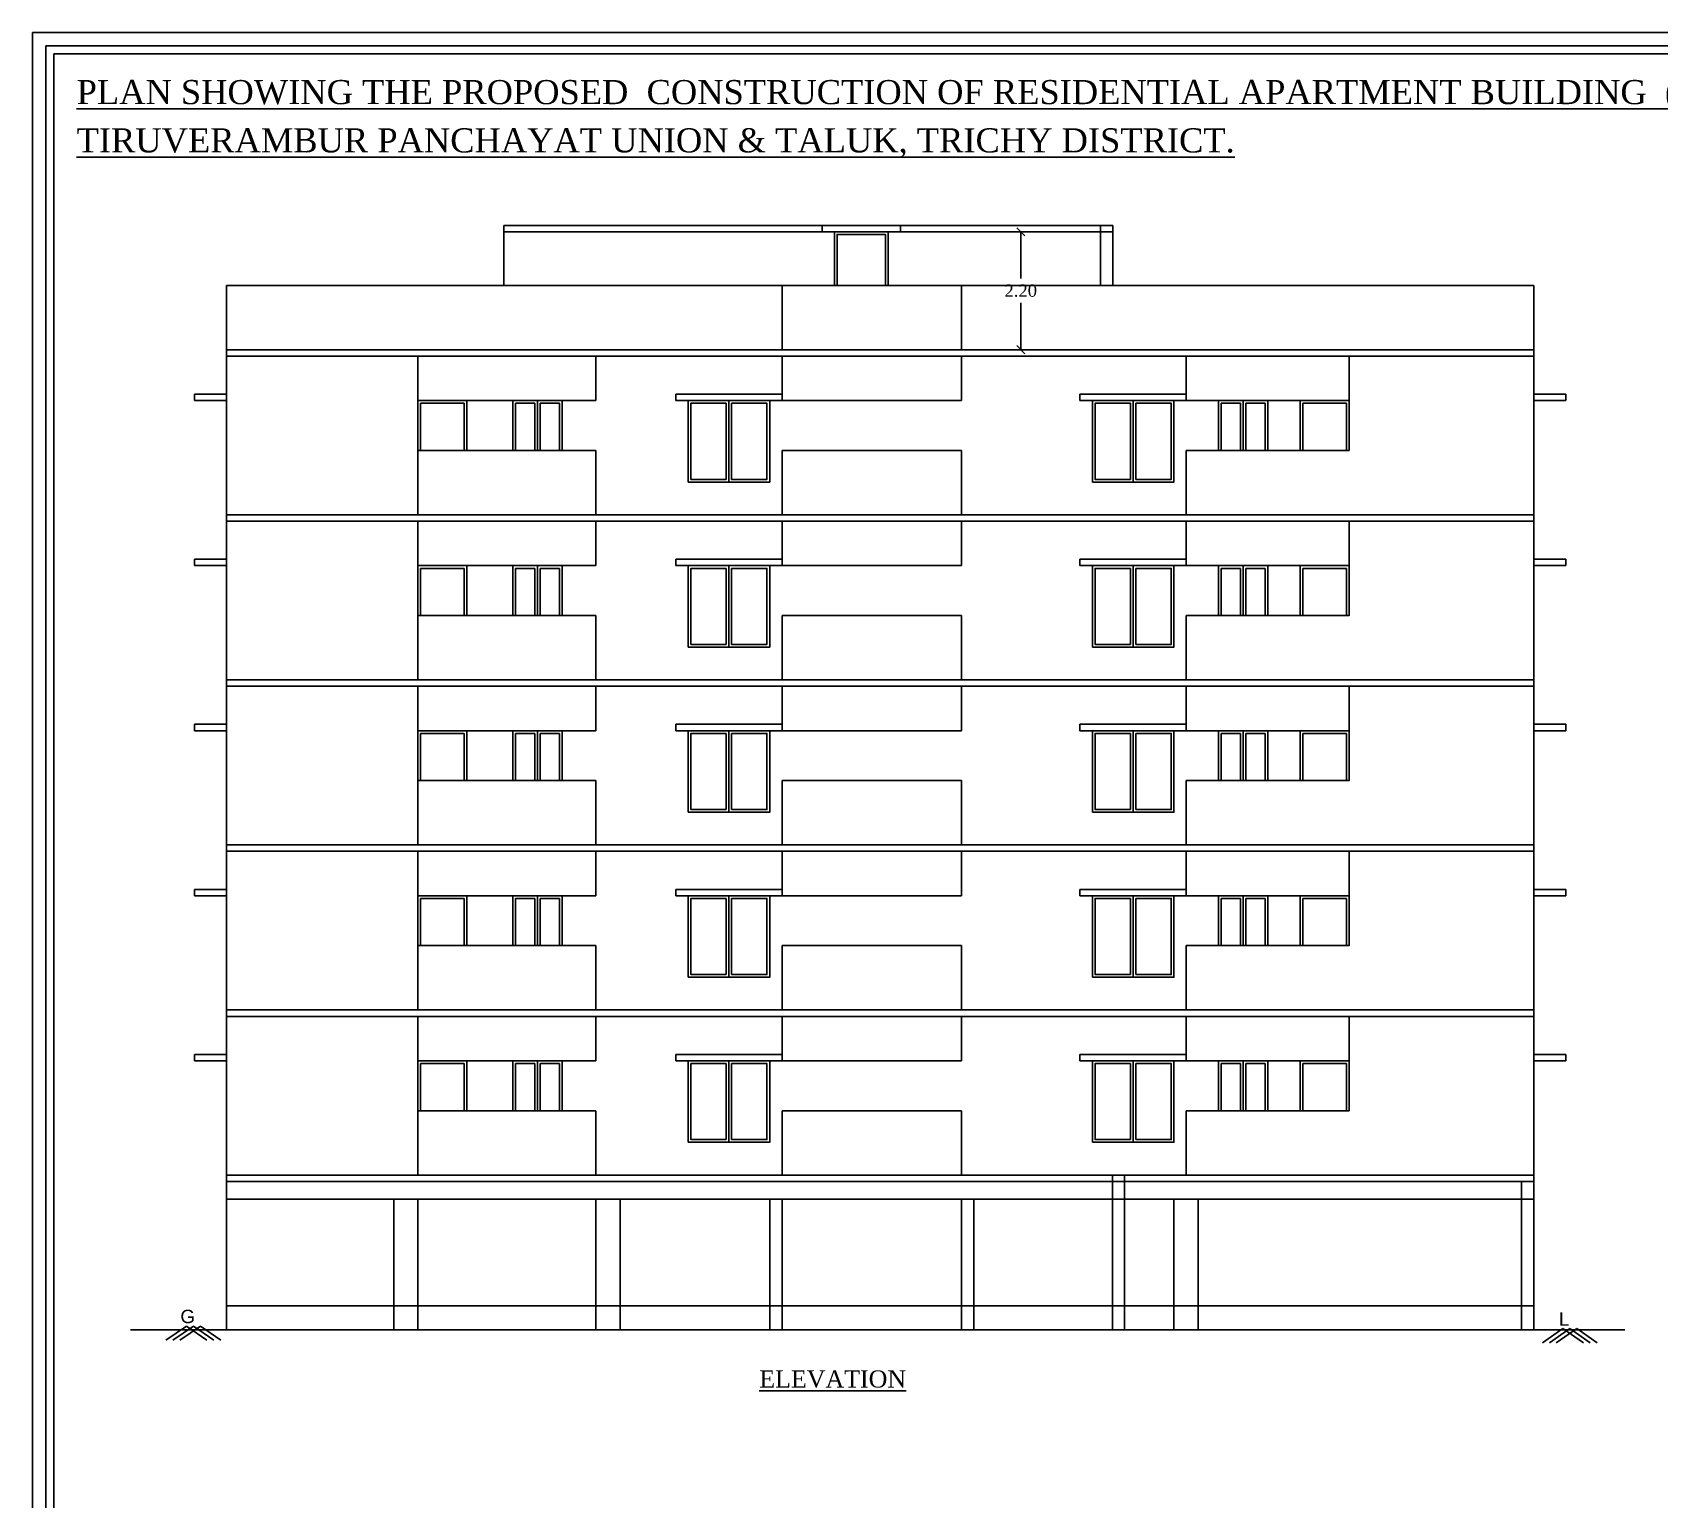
# Model space of a CAD drawing. Header units: metres. Extents: x 9178 to 9474, y -3543 to -3474.
# Drawn here: x 9221.85 to 9252.19, y -3501.74 to -3474.37 of the extents above; entities that cross this region are included whole.
import ezdxf
from ezdxf.enums import TextEntityAlignment as Align

# ---------------------------------------------------------------- set-up
doc = ezdxf.new("R2010")
doc.units = ezdxf.units.M
doc.header["$MEASUREMENT"] = 0
doc.layers.add('BLK_1_STAIR_HEADROOM', color=55, linetype='Continuous')
doc.layers.add('FLOOR-STILT', color=7, linetype='Continuous')
doc.styles.add('Isa-', font='times.ttf')
doc.styles.get("Standard").update_dxf_attribs({"font": 'arial.ttf'})
doc.styles.add('STYLE2', font='times.ttf')
doc.dimstyles.new('ISO-25', dxfattribs={"dimscale": 0, "dimtxt": 0.23, "dimasz": 0.15, "dimexe": 1.25, "dimexo": 0.625, "dimgap": 0.11, "dimtad": 0, "dimtih": 1, "dimtoh": 1, "dimzin": 1, "dimdsep": 46, "dimtxsty": 'STYLE2', "dimblk": 'OBLIQUE', "dimcen": 0, "dimse1": 1, "dimse2": 1, "dimclrd": 1, "dimclrt": 3, "dimadec": 0, "dimazin": 2, "dimtfac": 1, "dimtix": 1, "dimtofl": 0, "dimtmove": 0, "dimatfit": 3, "dimfxl": 0, "dimtolj": 1, "dimarcsym": 0})

# ---------------------------------------------------------------- blocks, each defined once
blk = doc.blocks.new('_Oblique')
at = {"color": 0, "linetype": 'ByBlock', "lineweight": -2}
blk.add_line((-0.5, -0.5), (0.5, 0.5), dxfattribs=at)
blk = doc.blocks.new('*D429')
at = {"layer": 'BLK_1_STAIR_HEADROOM', "color": 1, "lineweight": -2}
for p, q in [((9240.277, -3478.085), (9240.277, -3478.958)), ((9240.277, -3480.285), (9240.277, -3479.413))]:
    blk.add_line(p, q, dxfattribs=at)
at = {"layer": 'Defpoints', "color": 0}
for p in [(9240.18, -3478.085), (9240.277, -3478.085), (9240.18, -3480.285)]:
    blk.add_point(p, dxfattribs=at)
at = {"layer": 'BLK_1_STAIR_HEADROOM', "color": 1, "lineweight": -2, "xscale": 0.15, "yscale": 0.15, "zscale": 0.15}
for p, rotation in [((9240.277, -3478.085), 90), ((9240.277, -3480.285), 270)]:
    blk.add_blockref('_Oblique', p, dxfattribs=dict(at, rotation=rotation))
at = {"layer": 'BLK_1_STAIR_HEADROOM', "color": 3, "insert": (9240.277, -3479.185), "char_height": 0.23, "attachment_point": 5, "style": 'STYLE2'}
blk.add_mtext('\\A1;2.20', dxfattribs=at)

msp = doc.modelspace()

# ---------------------------------------------------------------- linework, layer by layer
at = {"color": 92}
for p, q in [((9230.63491, -3477.96534), (9241.99458, -3477.96534)), ((9230.63491, -3477.96534), (9230.63491, -3479.08534)), ((9230.63491, -3477.96534), (9230.63491, -3479.08534)), ((9230.63491, -3478.08534), (9241.99458, -3478.08534)), ((9241.76458, -3477.96534), (9241.76458, -3479.08534)), ((9241.99458, -3477.96534), (9241.99458, -3479.08534)), ((9225.46458, -3479.08534), (9249.84458, -3479.08534)), ((9225.46458, -3498.57534), (9225.46458, -3479.08534)), ((9249.84458, -3498.57534), (9249.84458, -3479.08534)), ((9225.46458, -3480.28534), (9249.84458, -3480.28534)), ((9225.46458, -3480.40534), (9249.84458, -3480.40534)), ((9225.46458, -3481.23534), (9225.46458, -3480.40534)), ((9229.03458, -3481.23534), (9229.03458, -3480.40534)), ((9229.03458, -3480.40534), (9229.03458, -3481.23534)), ((9232.35458, -3481.23534), (9232.35458, -3480.40534)), ((9235.82458, -3481.23534), (9235.82458, -3480.40534)), ((9239.17458, -3481.23534), (9239.17458, -3480.40534)), ((9243.36458, -3481.23534), (9243.36458, -3480.40534)), ((9246.39958, -3480.40534), (9246.39958, -3481.23534)), ((9224.86458, -3481.23534), (9224.86458, -3481.11534)), ((9224.86458, -3481.11534), (9225.46458, -3481.11534)), ((9233.84458, -3481.11534), (9233.84458, -3481.23534)), ((9233.84458, -3481.11534), (9235.82458, -3481.11534)), ((9235.82458, -3481.11534), (9235.82458, -3481.23534)), ((9241.38176, -3481.11534), (9241.38176, -3481.23534)), ((9241.38176, -3481.11534), (9243.36458, -3481.11534)), ((9243.36458, -3481.11534), (9243.36458, -3481.23534)), ((9250.44458, -3481.11534), (9249.84458, -3481.11534)), ((9250.44458, -3481.23534), (9250.44458, -3481.11534)), ((9225.46458, -3481.23534), (9224.86458, -3481.23534)), ((9229.03458, -3481.23534), (9229.03458, -3482.16534)), ((9229.03458, -3481.23534), (9232.35458, -3481.23534)), ((9229.08458, -3481.28534), (9229.89458, -3481.28534)), ((9229.08458, -3482.16534), (9229.08458, -3481.28534)), ((9229.08458, -3481.28534), (9229.46458, -3481.28534)), ((9229.89458, -3481.28534), (9229.89458, -3482.16534)), ((9229.94458, -3481.23534), (9229.94458, -3482.16534)), ((9230.85458, -3482.16534), (9230.85458, -3481.28534)), ((9230.85458, -3481.28534), (9231.21458, -3481.28534)), ((9231.21458, -3481.28534), (9231.21458, -3482.16534)), ((9231.26458, -3481.23534), (9231.26458, -3482.16534)), ((9231.31458, -3481.28534), (9231.67458, -3481.28534)), ((9231.31458, -3481.28534), (9231.31458, -3482.16534)), ((9231.67458, -3481.28534), (9231.67458, -3482.16534)), ((9233.84458, -3481.23534), (9235.82458, -3481.23534)), ((9234.78458, -3481.28534), (9234.78458, -3482.70534)), ((9234.83458, -3481.23534), (9234.83458, -3482.75534)), ((9234.88458, -3481.28534), (9234.88458, -3482.70534)), ((9239.17458, -3481.23534), (9235.82458, -3481.23534)), ((9241.38176, -3481.23534), (9243.36458, -3481.23534)), ((9242.32458, -3481.28534), (9242.32458, -3482.70534)), ((9242.37458, -3481.23534), (9242.37458, -3482.75534)), ((9242.42458, -3481.28534), (9242.42458, -3482.70534)), ((9246.39958, -3481.23534), (9243.36458, -3481.23534)), ((9246.39958, -3481.23534), (9243.36458, -3481.23534)), ((9244.01708, -3482.16534), (9244.01708, -3481.28534)), ((9244.01708, -3481.28534), (9244.37708, -3481.28534)), ((9244.37708, -3481.28534), (9244.37708, -3482.16534)), ((9244.42708, -3481.23534), (9244.42708, -3482.16534)), ((9244.47708, -3481.28534), (9244.83708, -3481.28534)), ((9244.47708, -3481.28534), (9244.47708, -3482.16534)), ((9244.83708, -3481.28534), (9244.83708, -3482.16534)), ((9245.53958, -3481.28534), (9246.34958, -3481.28534)), ((9245.53958, -3482.16534), (9245.53958, -3481.28534)), ((9246.34958, -3481.28534), (9246.34958, -3482.16534)), ((9249.84458, -3481.23534), (9250.44458, -3481.23534)), ((9225.46458, -3482.16534), (9225.46458, -3483.36534)), ((9229.03458, -3482.16534), (9232.35458, -3482.16534)), ((9229.03458, -3482.16534), (9229.03458, -3483.36534)), ((9232.35458, -3482.16534), (9232.35458, -3483.36534)), ((9235.82458, -3482.16534), (9239.17458, -3482.16534)), ((9235.82458, -3482.16534), (9235.82458, -3483.36534)), ((9239.17458, -3482.16534), (9239.17458, -3483.36534)), ((9243.36458, -3482.16534), (9246.39958, -3482.16534)), ((9243.36458, -3482.16534), (9243.36458, -3483.36534)), ((9225.46458, -3483.36534), (9249.84458, -3483.36534)), ((9225.46458, -3483.48534), (9249.84458, -3483.48534)), ((9225.46458, -3484.31534), (9225.46458, -3483.48534)), ((9229.03458, -3484.31534), (9229.03458, -3483.48534)), ((9229.03458, -3483.48534), (9229.03458, -3484.31534)), ((9232.35458, -3484.31534), (9232.35458, -3483.48534)), ((9235.82458, -3484.31534), (9235.82458, -3483.48534)), ((9239.17458, -3484.31534), (9239.17458, -3483.48534)), ((9243.36458, -3484.31534), (9243.36458, -3483.48534)), ((9246.39958, -3483.48534), (9246.39958, -3484.31534)), ((9249.84458, -3484.31534), (9249.84458, -3483.48534)), ((9224.86458, -3484.31534), (9224.86458, -3484.19534)), ((9224.86458, -3484.19534), (9225.46458, -3484.19534)), ((9233.84458, -3484.19534), (9233.84458, -3484.31534)), ((9233.84458, -3484.19534), (9235.82458, -3484.19534)), ((9235.82458, -3484.19534), (9235.82458, -3484.31534)), ((9241.38176, -3484.19534), (9241.38176, -3484.31534)), ((9241.38176, -3484.19534), (9243.36458, -3484.19534)), ((9243.36458, -3484.19534), (9243.36458, -3484.31534)), ((9250.44458, -3484.19534), (9249.84458, -3484.19534)), ((9250.44458, -3484.31534), (9250.44458, -3484.19534)), ((9225.46458, -3484.31534), (9224.86458, -3484.31534)), ((9229.03458, -3484.31534), (9229.03458, -3485.24534)), ((9229.03458, -3484.31534), (9232.35458, -3484.31534)), ((9229.08458, -3484.36534), (9229.89458, -3484.36534)), ((9229.08458, -3485.24534), (9229.08458, -3484.36534)), ((9229.08458, -3484.36534), (9229.46458, -3484.36534)), ((9229.89458, -3484.36534), (9229.89458, -3485.24534)), ((9229.94458, -3484.31534), (9229.94458, -3485.24534)), ((9230.85458, -3485.24534), (9230.85458, -3484.36534)), ((9230.85458, -3484.36534), (9231.21458, -3484.36534)), ((9231.21458, -3484.36534), (9231.21458, -3485.24534)), ((9231.26458, -3484.31534), (9231.26458, -3485.24534)), ((9231.31458, -3484.36534), (9231.67458, -3484.36534)), ((9231.31458, -3484.36534), (9231.31458, -3485.24534)), ((9231.67458, -3484.36534), (9231.67458, -3485.24534)), ((9233.84458, -3484.31534), (9235.82458, -3484.31534)), ((9234.78458, -3484.36534), (9234.78458, -3485.78534)), ((9234.83458, -3484.31534), (9234.83458, -3485.83534)), ((9234.88458, -3484.36534), (9234.88458, -3485.78534)), ((9239.17458, -3484.31534), (9235.82458, -3484.31534)), ((9241.38176, -3484.31534), (9243.36458, -3484.31534)), ((9242.32458, -3484.36534), (9242.32458, -3485.78534)), ((9242.37458, -3484.31534), (9242.37458, -3485.83534)), ((9242.42458, -3484.36534), (9242.42458, -3485.78534)), ((9246.39958, -3484.31534), (9243.36458, -3484.31534)), ((9246.39958, -3484.31534), (9243.36458, -3484.31534)), ((9244.01708, -3485.24534), (9244.01708, -3484.36534)), ((9244.01708, -3484.36534), (9244.37708, -3484.36534)), ((9244.37708, -3484.36534), (9244.37708, -3485.24534)), ((9244.42708, -3484.31534), (9244.42708, -3485.24534)), ((9244.47708, -3484.36534), (9244.83708, -3484.36534)), ((9244.47708, -3484.36534), (9244.47708, -3485.24534)), ((9244.83708, -3484.36534), (9244.83708, -3485.24534)), ((9245.53958, -3484.36534), (9246.34958, -3484.36534)), ((9245.53958, -3485.24534), (9245.53958, -3484.36534)), ((9246.34958, -3484.36534), (9246.34958, -3485.24534)), ((9249.84458, -3484.31534), (9250.44458, -3484.31534)), ((9225.46458, -3485.24534), (9225.46458, -3486.44534)), ((9229.03458, -3485.24534), (9232.35458, -3485.24534)), ((9229.03458, -3485.24534), (9229.03458, -3486.44534)), ((9232.35458, -3485.24534), (9232.35458, -3486.44534)), ((9235.82458, -3485.24534), (9239.17458, -3485.24534)), ((9235.82458, -3485.24534), (9235.82458, -3486.44534)), ((9239.17458, -3485.24534), (9239.17458, -3486.44534)), ((9243.36458, -3485.24534), (9246.39958, -3485.24534)), ((9243.36458, -3485.24534), (9243.36458, -3486.44534)), ((9249.84458, -3485.24534), (9249.84458, -3486.44534)), ((9225.46458, -3486.44534), (9249.84458, -3486.44534)), ((9225.46458, -3486.56534), (9249.84458, -3486.56534)), ((9225.46458, -3487.39534), (9225.46458, -3486.56534)), ((9229.03458, -3487.39534), (9229.03458, -3486.56534)), ((9229.03458, -3486.56534), (9229.03458, -3487.39534)), ((9232.35458, -3487.39534), (9232.35458, -3486.56534)), ((9235.82458, -3487.39534), (9235.82458, -3486.56534)), ((9239.17458, -3487.39534), (9239.17458, -3486.56534)), ((9243.36458, -3487.39534), (9243.36458, -3486.56534)), ((9246.39958, -3486.56534), (9246.39958, -3487.39534)), ((9249.84458, -3487.39534), (9249.84458, -3486.56534)), ((9224.86458, -3487.39534), (9224.86458, -3487.27534)), ((9224.86458, -3487.27534), (9225.46458, -3487.27534)), ((9233.84458, -3487.27534), (9233.84458, -3487.39534)), ((9233.84458, -3487.27534), (9235.82458, -3487.27534)), ((9235.82458, -3487.27534), (9235.82458, -3487.39534)), ((9241.38176, -3487.27534), (9241.38176, -3487.39534)), ((9241.38176, -3487.27534), (9243.36458, -3487.27534)), ((9243.36458, -3487.27534), (9243.36458, -3487.39534)), ((9250.44458, -3487.27534), (9249.84458, -3487.27534)), ((9250.44458, -3487.39534), (9250.44458, -3487.27534)), ((9225.46458, -3487.39534), (9224.86458, -3487.39534)), ((9229.03458, -3487.39534), (9229.03458, -3488.32534)), ((9229.03458, -3487.39534), (9232.35458, -3487.39534)), ((9229.08458, -3487.44534), (9229.89458, -3487.44534)), ((9229.08458, -3488.32534), (9229.08458, -3487.44534)), ((9229.08458, -3487.44534), (9229.46458, -3487.44534)), ((9229.89458, -3487.44534), (9229.89458, -3488.32534)), ((9229.94458, -3487.39534), (9229.94458, -3488.32534)), ((9230.85458, -3488.32534), (9230.85458, -3487.44534)), ((9230.85458, -3487.44534), (9231.21458, -3487.44534)), ((9231.21458, -3487.44534), (9231.21458, -3488.32534)), ((9231.26458, -3487.39534), (9231.26458, -3488.32534)), ((9231.31458, -3487.44534), (9231.67458, -3487.44534)), ((9231.31458, -3487.44534), (9231.31458, -3488.32534)), ((9231.67458, -3487.44534), (9231.67458, -3488.32534)), ((9233.84458, -3487.39534), (9235.82458, -3487.39534)), ((9234.78458, -3487.44534), (9234.78458, -3488.86534)), ((9234.83458, -3487.39534), (9234.83458, -3488.91534)), ((9234.88458, -3487.44534), (9234.88458, -3488.86534)), ((9239.17458, -3487.39534), (9235.82458, -3487.39534)), ((9241.38176, -3487.39534), (9243.36458, -3487.39534)), ((9242.32458, -3487.44534), (9242.32458, -3488.86534)), ((9242.37458, -3487.39534), (9242.37458, -3488.91534)), ((9242.42458, -3487.44534), (9242.42458, -3488.86534)), ((9246.39958, -3487.39534), (9243.36458, -3487.39534)), ((9246.39958, -3487.39534), (9243.36458, -3487.39534)), ((9244.01708, -3488.32534), (9244.01708, -3487.44534)), ((9244.01708, -3487.44534), (9244.37708, -3487.44534)), ((9244.37708, -3487.44534), (9244.37708, -3488.32534)), ((9244.42708, -3487.39534), (9244.42708, -3488.32534)), ((9244.47708, -3487.44534), (9244.83708, -3487.44534)), ((9244.47708, -3487.44534), (9244.47708, -3488.32534)), ((9244.83708, -3487.44534), (9244.83708, -3488.32534)), ((9245.53958, -3487.44534), (9246.34958, -3487.44534)), ((9245.53958, -3488.32534), (9245.53958, -3487.44534)), ((9246.34958, -3487.44534), (9246.34958, -3488.32534)), ((9249.84458, -3487.39534), (9250.44458, -3487.39534)), ((9225.46458, -3488.32534), (9225.46458, -3489.52534)), ((9229.03458, -3488.32534), (9232.35458, -3488.32534)), ((9229.03458, -3488.32534), (9229.03458, -3489.52534)), ((9232.35458, -3488.32534), (9232.35458, -3489.52534)), ((9235.82458, -3488.32534), (9239.17458, -3488.32534)), ((9235.82458, -3488.32534), (9235.82458, -3489.52534)), ((9239.17458, -3488.32534), (9239.17458, -3489.52534)), ((9243.36458, -3488.32534), (9246.39958, -3488.32534)), ((9243.36458, -3488.32534), (9243.36458, -3489.52534)), ((9249.84458, -3488.32534), (9249.84458, -3489.52534)), ((9225.46458, -3489.52534), (9249.84458, -3489.52534)), ((9225.46458, -3489.64534), (9249.84458, -3489.64534)), ((9225.46458, -3490.47534), (9225.46458, -3489.64534)), ((9229.03458, -3490.47534), (9229.03458, -3489.64534)), ((9229.03458, -3489.64534), (9229.03458, -3490.47534)), ((9232.35458, -3490.47534), (9232.35458, -3489.64534)), ((9235.82458, -3490.47534), (9235.82458, -3489.64534)), ((9239.17458, -3490.47534), (9239.17458, -3489.64534)), ((9243.36458, -3490.47534), (9243.36458, -3489.64534)), ((9246.39958, -3489.64534), (9246.39958, -3490.47534)), ((9249.84458, -3490.47534), (9249.84458, -3489.64534)), ((9224.86458, -3490.47534), (9224.86458, -3490.35534)), ((9224.86458, -3490.35534), (9225.46458, -3490.35534)), ((9225.46458, -3490.47534), (9224.86458, -3490.47534)), ((9229.03458, -3490.47534), (9229.03458, -3491.40534)), ((9229.03458, -3490.47534), (9232.35458, -3490.47534)), ((9229.08458, -3490.52534), (9229.89458, -3490.52534)), ((9229.08458, -3491.40534), (9229.08458, -3490.52534)), ((9229.08458, -3490.52534), (9229.46458, -3490.52534)), ((9229.89458, -3490.52534), (9229.89458, -3491.40534)), ((9229.94458, -3490.47534), (9229.94458, -3491.40534)), ((9230.85458, -3491.40534), (9230.85458, -3490.52534)), ((9230.85458, -3490.52534), (9231.21458, -3490.52534)), ((9231.21458, -3490.52534), (9231.21458, -3491.40534)), ((9231.26458, -3490.47534), (9231.26458, -3491.40534)), ((9231.31458, -3490.52534), (9231.67458, -3490.52534)), ((9231.31458, -3490.52534), (9231.31458, -3491.40534)), ((9231.67458, -3490.52534), (9231.67458, -3491.40534)), ((9233.84458, -3490.35534), (9233.84458, -3490.47534)), ((9233.84458, -3490.35534), (9235.82458, -3490.35534)), ((9233.84458, -3490.47534), (9235.82458, -3490.47534)), ((9234.78458, -3490.52534), (9234.78458, -3491.94534)), ((9234.83458, -3490.47534), (9234.83458, -3491.99534)), ((9234.88458, -3490.52534), (9234.88458, -3491.94534)), ((9235.82458, -3490.35534), (9235.82458, -3490.47534)), ((9239.17458, -3490.47534), (9235.82458, -3490.47534)), ((9241.38176, -3490.35534), (9241.38176, -3490.47534)), ((9241.38176, -3490.35534), (9243.36458, -3490.35534)), ((9241.38176, -3490.47534), (9243.36458, -3490.47534)), ((9242.32458, -3490.52534), (9242.32458, -3491.94534)), ((9242.37458, -3490.47534), (9242.37458, -3491.99534)), ((9242.42458, -3490.52534), (9242.42458, -3491.94534)), ((9243.36458, -3490.35534), (9243.36458, -3490.47534)), ((9246.39958, -3490.47534), (9243.36458, -3490.47534)), ((9246.39958, -3490.47534), (9243.36458, -3490.47534)), ((9244.01708, -3491.40534), (9244.01708, -3490.52534)), ((9244.01708, -3490.52534), (9244.37708, -3490.52534)), ((9244.37708, -3490.52534), (9244.37708, -3491.40534)), ((9244.42708, -3490.47534), (9244.42708, -3491.40534)), ((9244.47708, -3490.52534), (9244.83708, -3490.52534)), ((9244.47708, -3490.52534), (9244.47708, -3491.40534)), ((9244.83708, -3490.52534), (9244.83708, -3491.40534)), ((9245.53958, -3490.52534), (9246.34958, -3490.52534)), ((9245.53958, -3491.40534), (9245.53958, -3490.52534)), ((9246.34958, -3490.52534), (9246.34958, -3491.40534)), ((9250.44458, -3490.35534), (9249.84458, -3490.35534)), ((9249.84458, -3490.47534), (9250.44458, -3490.47534)), ((9250.44458, -3490.47534), (9250.44458, -3490.35534)), ((9225.46458, -3491.40534), (9225.46458, -3492.60534)), ((9229.03458, -3491.40534), (9232.35458, -3491.40534)), ((9229.03458, -3491.40534), (9229.03458, -3492.60534)), ((9232.35458, -3491.40534), (9232.35458, -3492.60534)), ((9235.82458, -3491.40534), (9239.17458, -3491.40534)), ((9235.82458, -3491.40534), (9235.82458, -3492.60534)), ((9239.17458, -3491.40534), (9239.17458, -3492.60534)), ((9243.36458, -3491.40534), (9246.39958, -3491.40534)), ((9243.36458, -3491.40534), (9243.36458, -3492.60534)), ((9249.84458, -3491.40534), (9249.84458, -3492.60534)), ((9225.46458, -3492.60534), (9249.84458, -3492.60534)), ((9225.46458, -3492.72534), (9249.84458, -3492.72534)), ((9225.46458, -3493.55534), (9225.46458, -3492.72534)), ((9229.03458, -3493.55534), (9229.03458, -3492.72534)), ((9229.03458, -3492.72534), (9229.03458, -3493.55534)), ((9232.35458, -3493.55534), (9232.35458, -3492.72534)), ((9235.82458, -3493.55534), (9235.82458, -3492.72534)), ((9239.17458, -3493.55534), (9239.17458, -3492.72534)), ((9243.36458, -3493.55534), (9243.36458, -3492.72534)), ((9246.39958, -3492.72534), (9246.39958, -3493.55534)), ((9249.84458, -3493.55534), (9249.84458, -3492.72534)), ((9224.86458, -3493.55534), (9224.86458, -3493.43534)), ((9224.86458, -3493.43534), (9225.46458, -3493.43534)), ((9225.46458, -3493.55534), (9224.86458, -3493.55534)), ((9229.03458, -3493.55534), (9229.03458, -3494.48534)), ((9229.03458, -3493.55534), (9232.35458, -3493.55534)), ((9229.08458, -3493.60534), (9229.89458, -3493.60534)), ((9229.08458, -3494.48534), (9229.08458, -3493.60534)), ((9229.08458, -3493.60534), (9229.46458, -3493.60534)), ((9229.89458, -3493.60534), (9229.89458, -3494.48534)), ((9229.94458, -3493.55534), (9229.94458, -3494.48534)), ((9230.85458, -3494.48534), (9230.85458, -3493.60534)), ((9230.85458, -3493.60534), (9231.21458, -3493.60534)), ((9231.21458, -3493.60534), (9231.21458, -3494.48534)), ((9231.26458, -3493.55534), (9231.26458, -3494.48534)), ((9231.31458, -3493.60534), (9231.67458, -3493.60534)), ((9231.31458, -3493.60534), (9231.31458, -3494.48534)), ((9231.67458, -3493.60534), (9231.67458, -3494.48534)), ((9233.84458, -3493.43534), (9233.84458, -3493.55534)), ((9233.84458, -3493.43534), (9235.82458, -3493.43534)), ((9233.84458, -3493.55534), (9235.82458, -3493.55534)), ((9234.78458, -3493.60534), (9234.78458, -3495.02534)), ((9234.83458, -3493.55534), (9234.83458, -3495.07534)), ((9234.88458, -3493.60534), (9234.88458, -3495.02534)), ((9235.82458, -3493.43534), (9235.82458, -3493.55534)), ((9239.17458, -3493.55534), (9235.82458, -3493.55534)), ((9241.38176, -3493.43534), (9241.38176, -3493.55534)), ((9241.38176, -3493.43534), (9243.36458, -3493.43534)), ((9241.38176, -3493.55534), (9243.36458, -3493.55534)), ((9242.32458, -3493.60534), (9242.32458, -3495.02534)), ((9242.37458, -3493.55534), (9242.37458, -3495.07534)), ((9242.42458, -3493.60534), (9242.42458, -3495.02534)), ((9243.36458, -3493.43534), (9243.36458, -3493.55534)), ((9246.39958, -3493.55534), (9243.36458, -3493.55534)), ((9246.39958, -3493.55534), (9243.36458, -3493.55534)), ((9244.01708, -3494.48534), (9244.01708, -3493.60534)), ((9244.01708, -3493.60534), (9244.37708, -3493.60534)), ((9244.37708, -3493.60534), (9244.37708, -3494.48534)), ((9244.42708, -3493.55534), (9244.42708, -3494.48534)), ((9244.47708, -3493.60534), (9244.83708, -3493.60534)), ((9244.47708, -3493.60534), (9244.47708, -3494.48534)), ((9244.83708, -3493.60534), (9244.83708, -3494.48534)), ((9245.53958, -3493.60534), (9246.34958, -3493.60534)), ((9245.53958, -3494.48534), (9245.53958, -3493.60534)), ((9246.34958, -3493.60534), (9246.34958, -3494.48534)), ((9250.44458, -3493.43534), (9249.84458, -3493.43534)), ((9249.84458, -3493.55534), (9250.44458, -3493.55534)), ((9250.44458, -3493.55534), (9250.44458, -3493.43534)), ((9225.46458, -3494.48534), (9225.46458, -3495.68534)), ((9229.03458, -3494.48534), (9232.35458, -3494.48534)), ((9229.03458, -3494.48534), (9229.03458, -3495.68534)), ((9232.35458, -3494.48534), (9232.35458, -3495.68534)), ((9235.82458, -3494.48534), (9239.17458, -3494.48534)), ((9235.82458, -3494.48534), (9235.82458, -3495.68534)), ((9239.17458, -3494.48534), (9239.17458, -3495.68534)), ((9243.36458, -3494.48534), (9246.39958, -3494.48534)), ((9243.36458, -3494.48534), (9243.36458, -3495.68534)), ((9249.84458, -3494.48534), (9249.84458, -3495.68534)), ((9225.46458, -3495.68534), (9249.84458, -3495.68534)), ((9225.46458, -3495.80534), (9249.84458, -3495.80534)), ((9225.46458, -3496.13534), (9226.91458, -3496.13534)), ((9226.91458, -3496.13534), (9242.88458, -3496.13534)), ((9228.58458, -3496.13534), (9228.58458, -3498.57534)), ((9229.03458, -3496.13534), (9229.03458, -3498.57534)), ((9232.35458, -3496.13534), (9232.35458, -3498.57534)), ((9232.80458, -3496.13534), (9232.80458, -3498.57534)), ((9235.59458, -3496.13534), (9235.59458, -3498.57534)), ((9235.82458, -3496.13534), (9235.82458, -3498.57534)), ((9237.04761, -3496.13534), (9249.84458, -3496.13534)), ((9239.17458, -3496.13534), (9239.17458, -3498.57534)), ((9239.40458, -3496.13534), (9239.40458, -3498.57534)), ((9242.88458, -3496.13534), (9247.88458, -3496.13534)), ((9243.13458, -3496.13534), (9243.13458, -3498.57534)), ((9243.34458, -3496.13534), (9243.41458, -3496.13534)), ((9243.58458, -3496.13534), (9243.58458, -3498.57534)), ((9225.46458, -3498.12534), (9249.84458, -3498.12534)), ((9223.67408, -3498.57534), (9251.5444, -3498.57534))]:
    msp.add_line(p, q, dxfattribs=at)
at = {"color": 2}
for p, q in [((9235.82458, -3479.08534), (9235.82458, -3480.28534)), ((9239.17458, -3479.08534), (9239.17458, -3480.28534)), ((9241.98958, -3495.68534), (9241.98958, -3498.57534)), ((9242.21458, -3495.68534), (9242.21458, -3498.57534))]:
    msp.add_line(p, q, dxfattribs=at)
at = {"color": 81}
for p, q in [((9249.61458, -3498.57534), (9249.61458, -3495.80534)), ((9249.84458, -3498.57534), (9249.84458, -3495.80534))]:
    msp.add_line(p, q, dxfattribs=at)
at = {"color": 3, "lineweight": 25}
for p, q in [((9224.71664, -3498.50382), (9224.33476, -3498.76792)), ((9224.84644, -3498.50382), (9224.46457, -3498.76792)), ((9224.97626, -3498.50382), (9224.59439, -3498.76792)), ((9224.71662, -3498.50382), (9225.0985, -3498.76792)), ((9224.84644, -3498.50382), (9225.22832, -3498.76792)), ((9224.97626, -3498.50382), (9225.35814, -3498.76792)), ((9250.38814, -3498.55204), (9250.00626, -3498.81614)), ((9250.51794, -3498.55204), (9250.13607, -3498.81614)), ((9250.64776, -3498.55204), (9250.26589, -3498.81614)), ((9250.38812, -3498.55204), (9250.77, -3498.81614)), ((9250.51794, -3498.55204), (9250.89982, -3498.81614)), ((9250.64776, -3498.55204), (9251.02964, -3498.81614))]:
    msp.add_line(p, q, dxfattribs=at)
at = {"color": 4}
for points in [[(9221.84667, -3474.36744), (9328.0963, -3474.36744), (9328.0963, -3541.59487), (9221.84667, -3541.59487)], [(9222.09667, -3474.61744), (9327.8463, -3474.61744), (9327.8463, -3541.34487), (9222.09667, -3541.34487)], [(9222.24667, -3474.76744), (9327.6963, -3474.76744), (9327.6963, -3541.19487), (9222.24667, -3541.19487)]]:
    msp.add_lwpolyline(points, close=True, dxfattribs=at)
at = {"color": 92}
for points in [[(9236.57291, -3478.08534), (9238.03173, -3478.08534), (9238.03173, -3477.96534), (9236.57291, -3477.96534)], [(9229.03458, -3481.23534), (9229.94458, -3481.23534), (9229.94458, -3482.16534), (9229.03458, -3482.16534)], [(9230.80458, -3481.23534), (9231.72458, -3481.23534), (9231.72458, -3482.16534), (9230.80458, -3482.16534)], [(9234.07458, -3482.75534), (9235.59458, -3482.75534), (9235.59458, -3481.23534), (9234.07458, -3481.23534)], [(9241.61458, -3482.75534), (9243.13458, -3482.75534), (9243.13458, -3481.23534), (9241.61458, -3481.23534)], [(9243.96708, -3481.23534), (9244.88708, -3481.23534), (9244.88708, -3482.16534), (9243.96708, -3482.16534)], [(9245.48958, -3481.23534), (9246.39958, -3481.23534), (9246.39958, -3482.16534), (9245.48958, -3482.16534)], [(9229.03458, -3484.31534), (9229.94458, -3484.31534), (9229.94458, -3485.24534), (9229.03458, -3485.24534)], [(9230.80458, -3484.31534), (9231.72458, -3484.31534), (9231.72458, -3485.24534), (9230.80458, -3485.24534)], [(9234.07458, -3485.83534), (9235.59458, -3485.83534), (9235.59458, -3484.31534), (9234.07458, -3484.31534)], [(9241.61458, -3485.83534), (9243.13458, -3485.83534), (9243.13458, -3484.31534), (9241.61458, -3484.31534)], [(9243.96708, -3484.31534), (9244.88708, -3484.31534), (9244.88708, -3485.24534), (9243.96708, -3485.24534)], [(9245.48958, -3484.31534), (9246.39958, -3484.31534), (9246.39958, -3485.24534), (9245.48958, -3485.24534)], [(9229.03458, -3487.39534), (9229.94458, -3487.39534), (9229.94458, -3488.32534), (9229.03458, -3488.32534)], [(9230.80458, -3487.39534), (9231.72458, -3487.39534), (9231.72458, -3488.32534), (9230.80458, -3488.32534)], [(9234.07458, -3488.91534), (9235.59458, -3488.91534), (9235.59458, -3487.39534), (9234.07458, -3487.39534)], [(9241.61458, -3488.91534), (9243.13458, -3488.91534), (9243.13458, -3487.39534), (9241.61458, -3487.39534)], [(9243.96708, -3487.39534), (9244.88708, -3487.39534), (9244.88708, -3488.32534), (9243.96708, -3488.32534)], [(9245.48958, -3487.39534), (9246.39958, -3487.39534), (9246.39958, -3488.32534), (9245.48958, -3488.32534)], [(9229.03458, -3490.47534), (9229.94458, -3490.47534), (9229.94458, -3491.40534), (9229.03458, -3491.40534)], [(9230.80458, -3490.47534), (9231.72458, -3490.47534), (9231.72458, -3491.40534), (9230.80458, -3491.40534)], [(9234.07458, -3491.99534), (9235.59458, -3491.99534), (9235.59458, -3490.47534), (9234.07458, -3490.47534)], [(9241.61458, -3491.99534), (9243.13458, -3491.99534), (9243.13458, -3490.47534), (9241.61458, -3490.47534)], [(9243.96708, -3490.47534), (9244.88708, -3490.47534), (9244.88708, -3491.40534), (9243.96708, -3491.40534)], [(9245.48958, -3490.47534), (9246.39958, -3490.47534), (9246.39958, -3491.40534), (9245.48958, -3491.40534)], [(9229.03458, -3493.55534), (9229.94458, -3493.55534), (9229.94458, -3494.48534), (9229.03458, -3494.48534)], [(9230.80458, -3493.55534), (9231.72458, -3493.55534), (9231.72458, -3494.48534), (9230.80458, -3494.48534)], [(9234.07458, -3495.07534), (9235.59458, -3495.07534), (9235.59458, -3493.55534), (9234.07458, -3493.55534)], [(9241.61458, -3495.07534), (9243.13458, -3495.07534), (9243.13458, -3493.55534), (9241.61458, -3493.55534)], [(9243.96708, -3493.55534), (9244.88708, -3493.55534), (9244.88708, -3494.48534), (9243.96708, -3494.48534)], [(9245.48958, -3493.55534), (9246.39958, -3493.55534), (9246.39958, -3494.48534), (9245.48958, -3494.48534)]]:
    msp.add_lwpolyline(points, close=True, dxfattribs=at)
for points in [[(9236.80291, -3479.08534), (9236.80291, -3478.08534), (9237.80291, -3478.08534), (9237.80291, -3479.08534)], [(9236.85291, -3479.08534), (9236.85291, -3478.13534), (9237.75291, -3478.13534), (9237.75291, -3479.08534)], [(9234.78458, -3481.28534), (9234.12458, -3481.28534), (9234.12458, -3482.70534), (9234.78458, -3482.70534)], [(9234.88458, -3482.70534), (9235.54458, -3482.70534), (9235.54458, -3481.28534), (9234.88458, -3481.28534)], [(9242.32458, -3481.28534), (9241.66458, -3481.28534), (9241.66458, -3482.70534), (9242.32458, -3482.70534)], [(9242.42458, -3482.70534), (9243.08458, -3482.70534), (9243.08458, -3481.28534), (9242.42458, -3481.28534)], [(9234.78458, -3484.36534), (9234.12458, -3484.36534), (9234.12458, -3485.78534), (9234.78458, -3485.78534)], [(9234.88458, -3485.78534), (9235.54458, -3485.78534), (9235.54458, -3484.36534), (9234.88458, -3484.36534)], [(9242.32458, -3484.36534), (9241.66458, -3484.36534), (9241.66458, -3485.78534), (9242.32458, -3485.78534)], [(9242.42458, -3485.78534), (9243.08458, -3485.78534), (9243.08458, -3484.36534), (9242.42458, -3484.36534)], [(9234.78458, -3487.44534), (9234.12458, -3487.44534), (9234.12458, -3488.86534), (9234.78458, -3488.86534)], [(9234.88458, -3488.86534), (9235.54458, -3488.86534), (9235.54458, -3487.44534), (9234.88458, -3487.44534)], [(9242.32458, -3487.44534), (9241.66458, -3487.44534), (9241.66458, -3488.86534), (9242.32458, -3488.86534)], [(9242.42458, -3488.86534), (9243.08458, -3488.86534), (9243.08458, -3487.44534), (9242.42458, -3487.44534)], [(9234.78458, -3490.52534), (9234.12458, -3490.52534), (9234.12458, -3491.94534), (9234.78458, -3491.94534)], [(9234.88458, -3491.94534), (9235.54458, -3491.94534), (9235.54458, -3490.52534), (9234.88458, -3490.52534)], [(9242.32458, -3490.52534), (9241.66458, -3490.52534), (9241.66458, -3491.94534), (9242.32458, -3491.94534)], [(9242.42458, -3491.94534), (9243.08458, -3491.94534), (9243.08458, -3490.52534), (9242.42458, -3490.52534)], [(9234.78458, -3493.60534), (9234.12458, -3493.60534), (9234.12458, -3495.02534), (9234.78458, -3495.02534)], [(9234.88458, -3495.02534), (9235.54458, -3495.02534), (9235.54458, -3493.60534), (9234.88458, -3493.60534)], [(9242.32458, -3493.60534), (9241.66458, -3493.60534), (9241.66458, -3495.02534), (9242.32458, -3495.02534)], [(9242.42458, -3495.02534), (9243.08458, -3495.02534), (9243.08458, -3493.60534), (9242.42458, -3493.60534)]]:
    msp.add_lwpolyline(points, dxfattribs=at)
at = {"layer": 'FLOOR-STILT', "color": 64}
msp.add_lwpolyline([(9221.84667, -3541.59487), (9328.0963, -3541.59487), (9328.0963, -3474.36744), (9221.84667, -3474.36744)], close=True, dxfattribs=at)

# ---------------------------------------------------------------- texts
at = {"color": 3, "style": 'Isa-'}
for s, p in [('%%UPLAN SHOWING THE PROPOSED  CONSTRUCTION OF RESIDENTIAL APARTMENT BUILDING  (AFFORDABLE HOUSING PROJECT)  IN S.F.NO: 208/1B3 & 208/1C2,  PLOT NO: 429 (NORTH EAST)., (L.P(R)/NTDA No.: 1/2020) MORAIS CITY EXTENSION-I , KEELAKURICHI VILLAGE & PANCHAYAT,', (9222.66889, -3475.70382)), ('%%UTIRUVERAMBUR PANCHAYAT UNION & TALUK, TRICHY DISTRICT.', (9222.66889, -3476.60421))]:
    msp.add_text(s, height=0.45, dxfattribs=at).set_placement(p)
at = {"color": 2, "lineweight": 25}
for s, p in [('G', (9224.74011, -3498.44952)), ('L', (9250.41161, -3498.49774))]:
    msp.add_text(s, height=0.25, dxfattribs=at).set_placement(p, align=Align.CENTER)
at = {"color": 2, "lineweight": 25, "style": 'Isa-'}
msp.add_text('%%UELEVATION', height=0.32, dxfattribs=at).set_placement((9235.40075, -3499.65081))

# ---------------------------------------------------------------- dimensions: what is measured, and where the dimension line sits
at = {"layer": 'BLK_1_STAIR_HEADROOM', "color": 1}
dim = msp.add_linear_dim(base=(9240.27718, -3478.08534), p1=(9240.18027, -3480.28534), p2=(9240.18027, -3478.08534), angle=90, dimstyle='ISO-25', override={"dimscale": 1, "dimfxl": 75, "dimfxlon": 1, "dimarcsym": 2}, dxfattribs=at)
dim.commit()
dim.dimension.update_dxf_attribs({"geometry": '*D429', "text_midpoint": (9240.27718, -3479.18534)})

doc.saveas('drawing.dxf')
